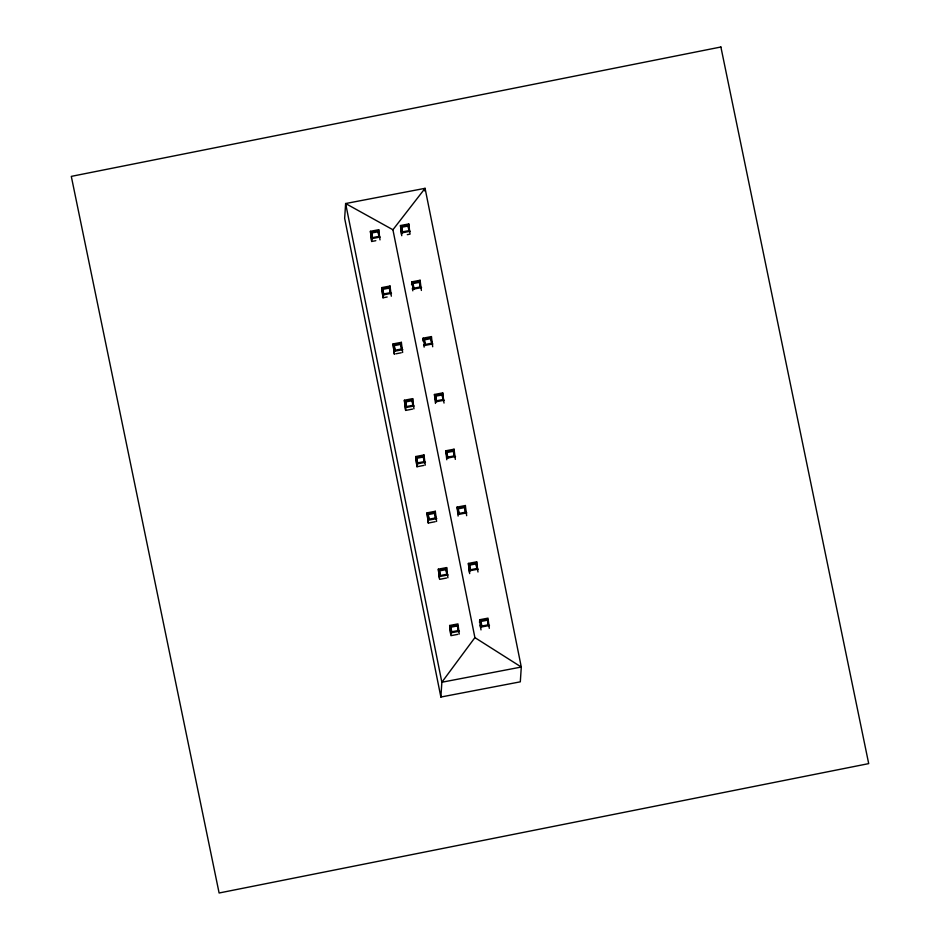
<?xml version="1.0" encoding="UTF-8"?>
<svg xmlns="http://www.w3.org/2000/svg" width="940" height="940" viewBox="0 0 940 940"><rect width="100%" height="100%" fill="white"/><g stroke="black" fill="none" stroke-linecap="round" stroke-linejoin="round"><path stroke-width="1.41" d="M379.995 239.888L378.714 229.713L370.407 231.299L371.7 241.474L375.847 240.687M371.429 232.027L372.487 238.631L371.429 232.027L378.033 230.758L379.09 237.374L378.033 230.758M371.7 241.474L370.407 231.299M378.526 232.568L378.714 229.713M391.31 296.206L390.029 286.019L381.734 287.605L383.015 297.792L387.163 296.993M382.756 288.333L382.686 289.367L389.289 288.11L389.36 287.076L382.756 288.333L383.802 294.949L382.968 290.766M383.015 297.792L381.734 287.605M389.841 288.886L390.029 286.019M407.29 234.659L410.052 234.131L408.771 223.955L400.475 225.541L401.509 234.507M393.049 343.923L394.33 354.098L393.049 343.923L401.356 342.336L402.637 352.512M401.427 227.304L401.498 226.27L408.101 225.001L409.217 230.582L402.614 231.839L402.543 232.873L401.427 227.304L408.031 226.035L408.101 225.001M394.001 345.685L394.072 344.651L400.675 343.382L401.803 348.963L395.188 350.221L395.129 351.255L394.001 345.685L400.605 344.416L400.675 343.382M401.756 235.717L400.475 225.541M408.583 226.81L408.771 223.955M401.157 345.191L401.356 342.336M411.603 284.714L411.791 281.859L420.098 280.261L421.379 290.448M413.953 408.829L412.672 398.642L404.376 400.24L405.657 410.416L412.566 409.088M412.742 283.622L412.813 282.588L419.416 281.318L420.544 286.888L413.941 288.157L413.87 289.191L412.742 283.622L419.346 282.353L419.416 281.318M406.162 406.174L405.387 400.957L412.002 399.7L413.118 405.269L406.515 406.538L406.444 407.572M405.657 410.416L404.376 400.24M424.88 191.02L425.068 188.329L345.626 203.534L344.651 218.327L440.872 697.034L520.313 681.829L521.289 667.036L425.068 188.329L392.92 229.76L474.9 637.614L521.289 667.036L441.859 682.24L440.872 697.034M412.766 404.917L412.002 399.7M419.898 283.128L420.098 280.261M412.484 401.509L412.672 398.642M422.93 341.032L423.118 338.165L431.413 336.579L432.694 346.754M425.268 465.136L423.987 454.96L415.691 456.546L416.972 466.734L423.893 465.406M424.904 344.111L424.14 338.894L430.743 337.624L431.86 343.206L425.256 344.463L425.186 345.509M416.714 457.275L416.643 458.309L423.247 457.052L423.317 456.006L416.714 457.275L417.76 463.878M416.972 466.734L415.691 456.546M431.789 344.24L430.743 337.624M431.225 339.434L431.413 336.579M423.799 457.815L423.987 454.96M444.021 403.072L442.728 392.897L434.433 394.483L435.467 403.436M436.595 521.453L435.314 511.278L427.019 512.864L428.299 523.039L435.208 521.712M436.231 400.428L435.455 395.211L442.059 393.942L443.175 399.512L436.571 400.781L436.501 401.815M428.029 513.593L427.959 514.627L434.574 513.357L434.632 512.323L428.029 513.593L429.157 519.162L435.761 517.893L434.632 512.323M428.299 523.039L427.019 512.864M443.116 400.546L442.059 393.942M442.54 395.752L442.728 392.897M435.126 514.133L435.314 511.278M455.336 459.378L454.055 449.203L445.76 450.789L446.794 459.754M447.91 577.759L446.629 567.584L438.334 569.17L439.368 578.135M446.77 451.517L446.712 452.551L453.315 451.294L453.386 450.26L446.77 451.517L447.828 458.132M439.356 569.899L439.286 570.933L445.889 569.675L445.96 568.641L439.356 569.899L440.472 575.48L447.076 574.211L445.96 568.641M438.334 569.17L439.615 579.357L446.535 578.029M453.867 452.07L454.055 449.203M446.441 570.451L446.629 567.584M453.386 450.26L454.431 456.863L453.315 451.294M447.076 574.211L447.005 575.245L445.889 569.675M466.651 515.696L465.37 505.52L457.075 507.106L458.109 516.06M459.237 634.077L457.956 623.902L449.649 625.488L450.695 634.441M458.097 507.835L458.027 508.869L464.63 507.6L464.701 506.566L458.097 507.835L459.143 514.438M449.649 625.488L450.93 635.663L457.851 634.347M458.403 630.517L458.332 631.562L457.275 624.947L450.671 626.216L451.788 631.786L458.403 630.517L457.275 624.947M465.183 508.376L465.37 505.52M464.701 506.566L465.747 513.181L464.63 507.6M477.978 572.014L476.697 561.826L468.39 563.424L469.436 572.378M469.413 564.141L469.342 565.187L475.946 563.918L476.016 562.884L469.413 564.141L470.541 569.722L477.144 568.453L476.016 562.884M469.671 573.6L468.39 563.424M476.51 564.693L476.697 561.826M477.144 568.453L477.074 569.487L475.946 563.918M479.529 622.586L479.717 619.73L488.013 618.144L489.294 628.32M480.998 629.906L479.717 619.73M488.459 624.771L488.389 625.805L487.343 619.19L480.74 620.459L481.856 626.028L488.459 624.771L487.343 619.19M474.9 637.614L441.859 682.24L345.626 203.534L392.92 229.76M371.359 233.061L377.974 231.792M372.557 237.597L379.161 236.328M371.887 238.619L380.183 237.033M401.944 232.862L410.24 231.275M383.873 293.914L390.476 292.646L389.36 287.076M383.203 294.925L391.498 293.339M421.566 287.581L413.271 289.179L411.791 281.859M424.069 339.928L430.673 338.67M394.53 351.243L402.825 349.656M432.882 343.899L424.586 345.485L423.118 338.165M395.716 353.839L401.251 352.782M405.328 402.003L411.931 400.734M435.385 396.245L441.988 394.976M405.845 407.561L414.14 405.963M444.209 400.217L435.902 401.803L434.433 394.483M417.83 462.844L424.434 461.587L423.317 456.006M447.898 457.099L454.502 455.829M417.16 463.866L425.468 462.28M455.524 456.523L447.228 458.109L445.76 450.789M459.214 513.404L465.817 512.147M428.487 520.184L436.783 518.598M466.851 512.841L458.544 514.427L457.075 507.106M439.803 576.49L448.098 574.904M469.871 570.733L478.166 569.147M457.204 625.981L450.601 627.25L451.447 631.433M487.272 620.224L480.669 621.493L481.503 625.676M451.13 632.808L459.425 631.222M481.186 627.05L489.481 625.464M408.031 226.035L408.877 230.218M419.346 282.353L420.192 286.536M401.498 226.27L402.614 231.839M412.813 282.588L413.941 288.157M424.14 338.894L425.256 344.463M435.455 395.211L436.571 400.781M446.982 453.95L447.546 456.734M458.309 510.267L458.861 513.052M469.624 566.573L470.47 570.756M412.343 288.368L412.836 290.812M423.658 344.686L424.152 347.13M480.011 625.03L480.505 627.474M389.289 288.11L390.123 292.293M400.605 344.416L401.451 348.599M423.247 457.052L424.375 462.621M434.574 513.357L435.69 518.927M394.072 344.651L395.188 350.221M405.387 400.957L406.515 406.538M416.925 459.707L417.489 462.492M428.24 516.013L428.805 518.81M439.568 572.331L440.12 575.115M720.886 47L71.299 176.379L219.114 893L868.701 763.621L720.886 47"/></g></svg>
